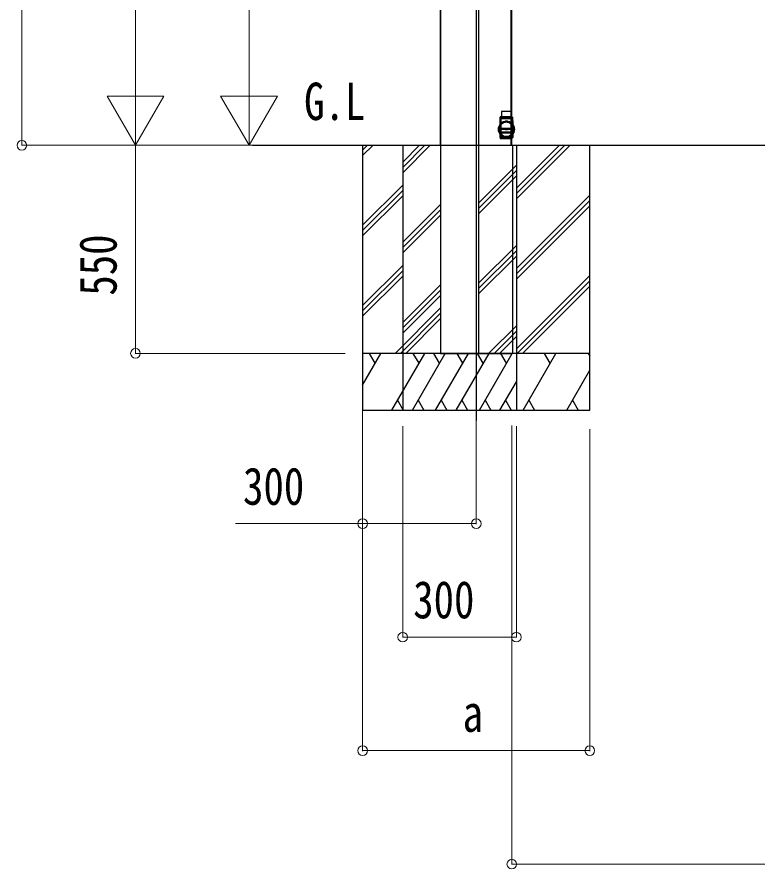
# Model space of a CAD drawing. Units: millimetres, scale not verified. Extents: x -12615 to 12615, y -8910 to 8910.
# Drawn here: x -3170 to -1213, y -6488 to -4236 of the extents above; entities that cross this region are included whole.
import ezdxf
from ezdxf.enums import TextEntityAlignment as Align

# ---------------------------------------------------------------- set-up
doc = ezdxf.new("R2010")
doc.units = ezdxf.units.MM
doc.header["$LTSCALE"] = 50
for name, color, linetype in [('0-2_USER1', 3, 'Continuous'), ('0-3_YKK_12', 2, 'Continuous'), ('0-5_YKK_A1', 4, 'Continuous')]:
    doc.layers.add(name, color=color, linetype=linetype)
doc.layers.add('0-6_YKK_D', color=6, linetype='Continuous', lineweight=18)
doc.styles.add('ＭＳ ゴシック', font='')
doc.styles.get('ＭＳ ゴシック').set_extended_font_data('MS Gothic')

msp = doc.modelspace()

# ---------------------------------------------------------------- linework, layer by layer
at = {"layer": '0-3_YKK_12'}
msp.add_line((-1957.41, -1849.5), (-1957.41, -5302.48), dxfattribs=at)
at = {"layer": '0-5_YKK_A1'}
for p, q in [((-2051.41, -4575), (-2051.41, -1856.83)), ((-1864.71, -4575), (-1864.71, -2058.4)), ((-1863.41, -4575), (-1863.41, -2376.45)), ((-1893.21, -4500), (-1894.21, -4500)), ((-1894.21, -4500), (-1894.21, -4557)), ((-1894.21, -4500), (-1893.21, -4500)), ((-1864.81, -4500), (-1894.21, -4500)), ((-1892.93, -4500.8), (-1893.08, -4518.09)), ((-1892.93, -4500.8), (-1892.93, -4500.5)), ((-1892.93, -4500.5), (-1892.93, -4500.8)), ((-1892.93, -4500.5), (-1862.19, -4500.5)), ((-1892.31, -4517.31), (-1892.31, -4500.5)), ((-1892.31, -4500.5), (-1862.81, -4500.5)), ((-1892.31, -4500.5), (-1892.31, -4531)), ((-1890.31, -4486), (-1890.31, -4505)), ((-1865.31, -4485.5), (-1889.81, -4485.5)), ((-1873.31, -4500), (-1873.01, -4500)), ((-1873.01, -4500), (-1872.71, -4500)), ((-1872.51, -4500), (-1872.01, -4500)), ((-1872.01, -4500), (-1871.71, -4500)), ((-1865.81, -4500), (-1865.51, -4500)), ((-1865.51, -4500), (-1865.21, -4500)), ((-1865.21, -4500), (-1865.51, -4500)), ((-1864.81, -4500), (-1865.21, -4500)), ((-1864.81, -4486), (-1864.81, -4505)), ((-1864.51, -4500), (-1864.81, -4500)), ((-1864.81, -4500), (-1864.51, -4500)), ((-1862.81, -4517.31), (-1862.81, -4500.5)), ((-1862.81, -4500.5), (-1862.81, -4531)), ((-1862.19, -4500.8), (-1862.19, -4500.5)), ((-1862.19, -4500.5), (-1862.19, -4500.8)), ((-1862.03, -4518.09), (-1862.19, -4500.8)), ((-1894.09, -4519.21), (-1894.09, -4519.24)), ((-1890.81, -4505.5), (-1892.31, -4505.5)), ((-1892.31, -4505.5), (-1892.31, -4540.16)), ((-1892.31, -4505.5), (-1892.31, -4517.31)), ((-1892.31, -4530.5), (-1892.31, -4505.5)), ((-1892.31, -4520.23), (-1892.31, -4505.5)), ((-1892.31, -4545.27), (-1892.31, -4520.23)), ((-1892.21, -4504.5), (-1891.79, -4504.5)), ((-1891.79, -4504.5), (-1887.15, -4504.5)), ((-1890.91, -4504.5), (-1891.21, -4504.5)), ((-1887.62, -4504.5), (-1887.83, -4504.5)), ((-1886.91, -4504.5), (-1887.15, -4504.5)), ((-1887.15, -4504.5), (-1886.91, -4504.5)), ((-1886.58, -4504.5), (-1886.79, -4504.5)), ((-1884.66, -4504.5), (-1884.48, -4504.5)), ((-1884.48, -4504.5), (-1883.93, -4504.5)), ((-1883.93, -4504.5), (-1883.75, -4504.5)), ((-1881.62, -4504.5), (-1881.83, -4504.5)), ((-1880.58, -4504.5), (-1880.79, -4504.5)), ((-1880.06, -4511.54), (-1880.06, -4513.56)), ((-1876.31, -4504.5), (-1877.2, -4504.5)), ((-1876.31, -4504.5), (-1877.2, -4504.5)), ((-1873.61, -4504.5), (-1876.91, -4504.5)), ((-1875.06, -4513.56), (-1875.06, -4511.55)), ((-1874.2, -4504.5), (-1874.35, -4504.5)), ((-1873.61, -4504.5), (-1873.31, -4504.5)), ((-1864.71, -4504.5), (-1864.41, -4504.5)), ((-1864.41, -4504.5), (-1864.71, -4504.5)), ((-1864.71, -4504.5), (-1864.41, -4504.5)), ((-1864.41, -4504.5), (-1864.71, -4504.5)), ((-1864.41, -4504.5), (-1864.11, -4504.5)), ((-1862.81, -4505.5), (-1864.31, -4505.5)), ((-1863.21, -4504.5), (-1863.51, -4504.5)), ((-1863.51, -4504.5), (-1863.21, -4504.5)), ((-1862.81, -4505.5), (-1862.81, -4540.16)), ((-1862.81, -4520.23), (-1862.81, -4505.5)), ((-1862.81, -4505.5), (-1862.81, -4517.31)), ((-1862.81, -4520.23), (-1862.81, -4545.27)), ((-1860.91, -4532.75), (-1861.02, -4519.24)), ((-1898.91, -4532.75), (-1894.21, -4532.75)), ((-1894.21, -4532.75), (-1894.01, -4554.7)), ((-1894.09, -4546.26), (-1894.21, -4532.75)), ((-1894.21, -4532.75), (-1893.21, -4532.75)), ((-1894.09, -4546.29), (-1894.09, -4546.26)), ((-1894.01, -4554.7), (-1894.09, -4546.29)), ((-1862.81, -4530.5), (-1892.31, -4530.5)), ((-1892.31, -4530.5), (-1892.31, -4531)), ((-1892.31, -4531), (-1862.81, -4531)), ((-1862.81, -4533.5), (-1892.31, -4533.5)), ((-1892.31, -4555), (-1892.31, -4533.5)), ((-1892.31, -4552.06), (-1892.31, -4540.16)), ((-1890.31, -4542.3), (-1892.31, -4542.3)), ((-1892.31, -4542.3), (-1892.31, -4555)), ((-1892.31, -4545.27), (-1892.31, -4552.06)), ((-1892.31, -4554.65), (-1892.31, -4548.19)), ((-1892.31, -4555), (-1892.31, -4548.19)), ((-1892.3, -4540.25), (-1890.31, -4540.25)), ((-1890.31, -4539.93), (-1890.31, -4539.43)), ((-1890.31, -4542.39), (-1890.31, -4542.3)), ((-1890.31, -4542.3), (-1890.31, -4555)), ((-1890.31, -4542.39), (-1864.81, -4542.39)), ((-1890.31, -4555), (-1890.31, -4542.39)), ((-1880.06, -4531), (-1880.06, -4533.5)), ((-1880.06, -4531), (-1875.06, -4531)), ((-1880.04, -4533.5), (-1875.07, -4533.5)), ((-1875.06, -4533.5), (-1875.06, -4531)), ((-1864.81, -4539.43), (-1864.81, -4539.93)), ((-1864.81, -4540.74), (-1864.81, -4540.25)), ((-1864.81, -4542.3), (-1864.81, -4555)), ((-1862.81, -4542.3), (-1864.81, -4542.3)), ((-1864.81, -4542.39), (-1864.81, -4542.3)), ((-1864.81, -4555), (-1864.81, -4542.39)), ((-1862.81, -4533.5), (-1862.81, -4555)), ((-1862.81, -4542.3), (-1862.81, -4555)), ((-1862.81, -4548.19), (-1862.81, -4555)), ((-1861.91, -4532.75), (-1862.1, -4554.7)), ((-1862.1, -4554.7), (-1862.03, -4547.41)), ((-1861.91, -4532.75), (-1860.91, -4532.75)), ((-1861.1, -4554.7), (-1860.91, -4532.75)), ((-1861.02, -4546.29), (-1861.1, -4554.7)), ((-1861.02, -4546.26), (-1860.91, -4532.75)), ((-1861.02, -4546.29), (-1861.02, -4546.26)), ((-1860.91, -4532.75), (-1856.21, -4532.75)), ((-1894.21, -4557), (-1893.21, -4557)), ((-1893.21, -4557), (-1894.21, -4557)), ((-1894.21, -4557), (-1864.81, -4557)), ((-1893.21, -4557), (-1873.31, -4557)), ((-1893.01, -4555), (-1893.01, -4554.7)), ((-1893.01, -4554.7), (-1893.01, -4555)), ((-1862.81, -4555), (-1892.31, -4555)), ((-1890.31, -4555), (-1892.31, -4555)), ((-1890.31, -4551.84), (-1880.69, -4551.84)), ((-1890.31, -4555), (-1864.81, -4555)), ((-1873.31, -4557), (-1873.01, -4557)), ((-1873.01, -4557), (-1873.31, -4557)), ((-1873.01, -4557), (-1872.71, -4557)), ((-1872.71, -4557), (-1873.01, -4557)), ((-1872.71, -4557), (-1872.51, -4557)), ((-1872.51, -4557), (-1872.01, -4557)), ((-1872.01, -4557), (-1872.51, -4557)), ((-1872.01, -4557), (-1871.71, -4557)), ((-1871.71, -4557), (-1872.01, -4557)), ((-1871.71, -4557), (-1865.81, -4557)), ((-1865.81, -4557), (-1865.51, -4557)), ((-1865.51, -4557), (-1865.81, -4557)), ((-1865.21, -4557), (-1865.51, -4557)), ((-1865.51, -4557), (-1865.21, -4557)), ((-1864.81, -4557), (-1865.21, -4557)), ((-1864.81, -4552.66), (-1864.81, -4551.84)), ((-1862.81, -4555), (-1864.81, -4555)), ((-1862.1, -4555), (-1862.1, -4554.7)), ((-1862.1, -4554.7), (-1862.1, -4555)), ((-1862.1, -4555), (-1861.4, -4555)), ((-2548.58, -4575), (111.34, -4575)), ((-2257.41, -4575), (-2257.41, -5275)), ((-2257.41, -4602.38), (-2230.02, -4575)), ((-2257.41, -4588.24), (-2244.17, -4575)), ((-2151.41, -4575), (-2151.41, -5275)), ((-2151.41, -4619.18), (-2107.23, -4575)), ((-2151.41, -4633.32), (-2093.08, -4575)), ((-2151.41, -4647.46), (-2078.94, -4575)), ((-2051.41, -4575), (-2051.41, -5125)), ((-1861.79, -4575), (-1861.79, -5125)), ((-1851.41, -4716.88), (-1709.52, -4575)), ((-1851.41, -4702.74), (-1723.67, -4575)), ((-1851.41, -4688.6), (-1737.81, -4575)), ((-1851.41, -4575), (-1851.41, -5275)), ((-1657.41, -5275), (-1657.41, -4575)), ((-1951.41, -4727.54), (-1851.41, -4627.55)), ((-1951.41, -4741.69), (-1851.41, -4641.69)), ((-1951.41, -4755.83), (-1851.41, -4655.83)), ((-2257.41, -4786.23), (-2151.41, -4680.23)), ((-2257.41, -4800.37), (-2151.41, -4694.37)), ((-2257.41, -4814.51), (-2151.41, -4708.51)), ((-1851.41, -4900.73), (-1657.41, -4706.73)), ((-1851.41, -4914.87), (-1657.41, -4720.87)), ((-2151.41, -4831.31), (-2051.41, -4731.31)), ((-2151.41, -4845.45), (-2051.41, -4745.45)), ((-1851.41, -4929.01), (-1657.41, -4735.01)), ((-2151.41, -4859.59), (-2051.41, -4759.59)), ((-1951.41, -4939.68), (-1851.41, -4839.68)), ((-1951.41, -4953.82), (-1851.41, -4853.82)), ((-1951.41, -4967.96), (-1851.41, -4867.96)), ((-2257.41, -4998.36), (-2151.41, -4892.36)), ((-2257.41, -5012.5), (-2151.41, -4906.5)), ((-2257.41, -5026.64), (-2151.41, -4920.64)), ((-1851.41, -5112.86), (-1657.41, -4918.86)), ((-2151.41, -5043.44), (-2051.41, -4943.44)), ((-1849.41, -5125), (-1657.41, -4933)), ((-1835.26, -5125), (-1657.41, -4947.14)), ((-2151.41, -5057.58), (-2051.41, -4957.58)), ((-2151.41, -5071.73), (-2051.41, -4971.73)), ((-2171.92, -5125), (-2051.41, -5004.49)), ((-2157.77, -5125), (-2051.41, -5018.63)), ((-2143.63, -5125), (-2051.41, -5032.78)), ((-1924.6, -5125), (-1851.41, -5051.81)), ((-1910.46, -5125), (-1851.41, -5065.95)), ((-1896.31, -5125), (-1851.41, -5080.09)), ((-1657.41, -5125), (-2257.41, -5125)), ((-2257.41, -5208.83), (-2209.01, -5125)), ((-2224.01, -5150.98), (-2239.01, -5125)), ((-2180.14, -5275), (-2093.54, -5125)), ((-1851.41, -5125), (-2151.41, -5125)), ((-2125.72, -5275), (-2039.12, -5125)), ((-2108.54, -5150.98), (-2123.54, -5125)), ((-2054.12, -5150.98), (-2069.12, -5125)), ((-2064.67, -5275), (-1978.07, -5125)), ((-2051.41, -5125), (-1864.71, -5125)), ((-1951.41, -5125), (-2051.41, -5125)), ((-2010.25, -5275), (-1923.65, -5125)), ((-1993.07, -5150.98), (-2008.07, -5125)), ((-1938.65, -5150.98), (-1953.65, -5125)), ((-1949.2, -5275), (-1862.6, -5125)), ((-1877.6, -5150.98), (-1892.6, -5125)), ((-1863.55, -5125), (-1863.55, -5125)), ((-1833.73, -5275), (-1747.13, -5125)), ((-1762.13, -5150.98), (-1777.13, -5125)), ((-1661.66, -5125), (-1657.41, -5132.36)), ((-1718.26, -5275), (-1657.41, -5169.6)), ((-1894.78, -5275), (-1851.41, -5199.87)), ((-2165.14, -5249.02), (-2150.14, -5275)), ((-2110.72, -5249.02), (-2095.72, -5275)), ((-2049.67, -5249.02), (-2034.67, -5275)), ((-1995.25, -5249.02), (-1980.25, -5275)), ((-1934.2, -5249.02), (-1919.2, -5275)), ((-1879.78, -5249.02), (-1864.78, -5275)), ((-1818.73, -5249.02), (-1803.73, -5275)), ((-1703.26, -5249.02), (-1688.26, -5275)), ((-2257.41, -5275), (-1657.41, -5275)), ((-2151.41, -5275), (-1851.41, -5275))]:
    msp.add_line(p, q, dxfattribs=at)
for points in [[(-2051.41, -1852), (-2051.41, -4575), (-2051.41, -5125)], [(-1951.41, -1852), (-1951.41, -4575), (-1951.41, -5125)], [(-1894.09, -4519.21), (-1893.93, -4500.8), (-1894.21, -4532.75), (-1894.09, -4519.24)], [(-1892.93, -4500.5), (-1893.63, -4500.5), (-1892.93, -4500.5)], [(-1865.51, -4500), (-1865.81, -4500), (-1871.71, -4500), (-1872.01, -4500), (-1872.51, -4500), (-1872.71, -4500), (-1873.01, -4500), (-1873.31, -4500), (-1893.21, -4500)], [(-1893.21, -4532.75), (-1892.93, -4500.8), (-1862.19, -4500.8), (-1861.91, -4532.75)], [(-1864.51, -4500), (-1864.81, -4500), (-1864.51, -4500)], [(-1862.19, -4500.5), (-1861.49, -4500.5), (-1862.19, -4500.5)], [(-1860.91, -4532.75), (-1861.19, -4500.8), (-1861.02, -4519.21), (-1861.02, -4519.24)], [(-1876.31, -4504.5), (-1874.35, -4504.5), (-1874.2, -4504.5), (-1864.71, -4504.5), (-1864.41, -4504.5), (-1864.71, -4504.5), (-1883.75, -4504.5), (-1883.93, -4504.5), (-1884.48, -4504.5), (-1884.66, -4504.5), (-1891.71, -4504.5), (-1892.21, -4504.5)], [(-1891.79, -4504.5), (-1892.21, -4504.5), (-1891.71, -4504.5)], [(-1891.21, -4504.5), (-1890.96, -4504.5), (-1886.32, -4504.5), (-1885.91, -4504.5), (-1886.32, -4504.5)], [(-1890.96, -4504.5), (-1891.21, -4504.5), (-1890.91, -4504.5), (-1887.83, -4504.5), (-1887.62, -4504.5), (-1886.79, -4504.5), (-1886.58, -4504.5), (-1881.83, -4504.5), (-1881.62, -4504.5), (-1880.79, -4504.5), (-1880.58, -4504.5), (-1864.71, -4504.5)], [(-1873.01, -4504.5), (-1873.31, -4504.5), (-1873.61, -4504.5)], [(-1873.31, -4504.5), (-1873.01, -4504.5), (-1864.71, -4504.5), (-1864.41, -4504.5), (-1864.71, -4504.5)], [(-1863.51, -4504.5), (-1864.11, -4504.5), (-1864.41, -4504.5)], [(-1862.81, -4531), (-1862.81, -4530.5), (-1862.81, -4505.5)], [(-1893.01, -4554.7), (-1893.21, -4532.75), (-1861.91, -4532.75)], [(-1893.08, -4547.41), (-1893.01, -4554.7), (-1862.1, -4554.7)], [(-1862.81, -4554.65), (-1892.31, -4554.65), (-1892.31, -4542.3)], [(-1890.31, -4540.74), (-1891.81, -4540.74), (-1891.81, -4552.66)], [(-1890.31, -4552.66), (-1891.81, -4552.66), (-1891.81, -4545.84)], [(-1890.31, -4539.43), (-1864.81, -4539.43), (-1864.81, -4540.25), (-1862.81, -4540.25)], [(-1890.31, -4539.43), (-1890.31, -4540.25), (-1890.31, -4540.74), (-1890.31, -4552.66)], [(-1864.81, -4551.84), (-1864.81, -4539.93), (-1890.31, -4539.93)], [(-1890.31, -4552.66), (-1890.31, -4551.84), (-1890.31, -4539.93)], [(-1863.31, -4552.66), (-1863.31, -4540.74), (-1864.81, -4540.74), (-1864.81, -4552.66)], [(-1863.31, -4545.84), (-1863.31, -4552.66), (-1864.81, -4552.66)], [(-1862.81, -4540.16), (-1862.81, -4552.06), (-1862.81, -4545.27)], [(-1862.81, -4548.19), (-1862.81, -4554.65), (-1862.81, -4542.3)], [(-1893.01, -4555), (-1893.71, -4555), (-1893.01, -4555)], [(-1861.4, -4555), (-1862.1, -4555), (-1893.01, -4555)], [(-1880.69, -4551.84), (-1874.42, -4551.84), (-1864.81, -4551.84)], [(-1864.51, -4557), (-1864.81, -4557), (-1864.51, -4557)], [(-1864.51, -4557), (-1864.81, -4557), (-1864.51, -4557)]]:
    msp.add_lwpolyline(points, dxfattribs=at)
for points in [[(-1875.06, -4511.55), (-1875.2, -4511.53), (-1875.6, -4511.49), (-1876.22, -4511.44), (-1877, -4511.41), (-1877.84, -4511.4), (-1878.64, -4511.43), (-1879.32, -4511.47), (-1879.81, -4511.52), (-1880.04, -4511.55), (-1879.99, -4511.54), (-1879.68, -4511.51), (-1879.12, -4511.46), (-1878.38, -4511.42), (-1877.56, -4511.4), (-1876.73, -4511.42), (-1876, -4511.46), (-1875.44, -4511.5), (-1875.12, -4511.54)], [(-1875.06, -4513.56), (-1875.2, -4513.54), (-1875.6, -4513.5), (-1876.22, -4513.45), (-1877, -4513.41), (-1877.84, -4513.4), (-1878.64, -4513.43), (-1879.32, -4513.48), (-1879.81, -4513.53), (-1880.04, -4513.56), (-1879.99, -4513.55), (-1879.68, -4513.52), (-1879.12, -4513.46), (-1878.39, -4513.42), (-1877.56, -4513.4), (-1876.74, -4513.42), (-1876.01, -4513.46), (-1875.45, -4513.52), (-1875.12, -4513.55)]]:
    msp.add_lwpolyline(points, close=True, dxfattribs=at)
for radius in [21.01, 20.71, 19.35]:
    msp.add_circle((-1877.56, -4532.75), radius, dxfattribs=at)
for centre, radius, start, end in [((-1893.63, -4500.8), 0.3, 90, 179.5), ((-1893.63, -4500.8), 0.3, 90, 179.5), ((-1889.81, -4486), 0.5, 90, 180), ((-1889.81, -4486), 0.5, 90, 180), ((-1889.81, -4486), 0.5, 90, 180), ((-1889.81, -4486), 0.5, 90, 180), ((-1865.31, -4486), 0.5, 0, 90), ((-1865.31, -4486), 0.5, 0, 90), ((-1865.31, -4486), 0.5, 0, 90), ((-1865.31, -4486), 0.5, 0, 90), ((-1861.49, -4500.8), 0.3, 0.5, 90), ((-1861.49, -4500.8), 0.3, 0.5, 90), ((-1877.56, -4532.75), 21.35, 140.74511, 179.99127), ((-1877.56, -4532.75), 19.35, 139.66507, 220.33493), ((-1906.38, -4507.12), 17.24, 315.49151, 320.50828), ((-1877.56, -4532.75), 21.35, 43.36205, 136.63795), ((-1877.56, -4532.75), 21.35, 46.30126, 133.69874), ((-1877.56, -4532.75), 21.35, 46.30126, 133.69874), ((-1877.56, -4532.75), 19.35, 40.33493, 139.66507), ((-1890.81, -4505), 0.5, 270, 0), ((-1890.81, -4505), 0.5, 270, 0), ((-1890.81, -4505), 0.5, 270, 0), ((-1890.81, -4505), 0.5, 270, 0), ((-1864.31, -4505), 0.5, 180, 270), ((-1864.31, -4505), 0.5, 180, 270), ((-1864.31, -4505), 0.5, 180, 270), ((-1864.31, -4505), 0.5, 180, 270), ((-1877.56, -4532.75), 19.35, 319.66507, 40.33493), ((-1882.77, -4537.77), 28.59, 40.48787, 43.51234), ((-1877.56, -4532.75), 21.35, 0.00873, 39.25489), ((-1877.56, -4532.75), 21.35, 180.00873, 219.25489), ((-1872.34, -4527.73), 28.59, 220.48787, 223.51234), ((-1877.56, -4532.75), 21.35, 223.36205, 316.63795), ((-1877.56, -4532.75), 19.35, 220.33493, 222.57146), ((-1877.56, -4532.75), 21.35, 226.30126, 313.69874), ((-1877.56, -4532.75), 21.35, 226.30126, 313.69874), ((-1877.56, -4532.75), 19.35, 222.57146, 260.67495), ((-1877.56, -4532.75), 19.35, 279.32505, 317.42854), ((-1877.56, -4532.75), 19.35, 317.42854, 319.66507), ((-1848.73, -4558.38), 17.24, 135.49151, 140.50828), ((-1877.56, -4532.75), 21.35, 320.74511, 359.99127), ((-1893.71, -4554.7), 0.3, 180.5, 270), ((-1893.71, -4554.7), 0.3, 180.5, 270), ((-1877.56, -4532.75), 19.35, 260.67495, 279.32505), ((-1861.4, -4554.7), 0.3, 270, 359.5), ((-1861.4, -4554.7), 0.3, 270, 359.5)]:
    msp.add_arc(centre, radius, start, end, dxfattribs=at)
for centre, major_axis, ratio, start_param, end_param in [((-1892.93, -4500.8), (1, 0), 0.002618, 1.5708565, 3.1415767), ((-1892.93, -4500.8), (1, 0), 0.002618, 1.5708565, 3.1415767), ((-1862.19, -4500.8), (1, 0), 0.002618, 0.000016, 1.5707362), ((-1862.19, -4500.8), (1, 0), 0.002618, 0.000016, 1.5707362), ((-1891.81, -4540.16), (0, 0.508), 0.984808, 1.5707963, 1.7453293), ((-1891.81, -4540.25), (-0.383, 0.383), 0.8391, 0.8726646, 2.268928), ((-1863.31, -4540.25), (0.383, 0.383), 0.8391, 4.0142573, 5.4105207), ((-1863.31, -4540.16), (0, -0.508), 0.984808, 1.3962634, 1.5707963), ((-1893.01, -4554.7), (1, 0), 0.002618, 3.1416086, 4.7123288), ((-1893.01, -4554.7), (1, 0), 0.002618, 3.1416086, 4.7123288), ((-1891.81, -4552.06), (0, 0.596), 0.8391, 1.5707963, 3.1415927), ((-1863.31, -4552.06), (0, 0.596), 0.8391, 3.1415927, 4.712389), ((-1862.1, -4554.7), (1, 0), 0.002618, 4.7124491, 6.2831693), ((-1862.1, -4554.7), (1, 0), 0.002618, 4.7124491, 6.2831693)]:
    msp.add_ellipse(centre, major_axis=major_axis, ratio=ratio, start_param=start_param, end_param=end_param, dxfattribs=at)
at = {"layer": '0-6_YKK_D', "color": 1}
for p, q in [((-2857.41, -2002), (-2857.41, -4425)), ((-2557.41, -2225), (-2557.41, -4425)), ((-2857.41, -4575), (-2857.41, -4315.19)), ((-2557.41, -4575), (-2557.41, -4315.19)), ((-2857.41, -4575), (-2932.41, -4445.1)), ((-2782.41, -4445.1), (-2932.41, -4445.1)), ((-2857.41, -4575), (-2782.41, -4445.1)), ((-2557.41, -4575), (-2632.41, -4445.1)), ((-2482.41, -4445.1), (-2632.41, -4445.1)), ((-2557.41, -4575), (-2482.41, -4445.1)), ((-2857.08, -4575), (-2856.41, -4575)), ((-2580.36, -4575), (-2556.41, -4575))]:
    msp.add_line(p, q, dxfattribs=at)
at = {"layer": '0-6_YKK_D'}
for p, q in [((-3157.41, -3517.4), (-3157.41, -4575)), ((-2549.58, -4575), (-3158.41, -4575)), ((-2857.41, -4575), (-2857.41, -5125)), ((-2857.08, -4575), (-2856.41, -4575)), ((-2303.41, -5125), (-2858.41, -5125)), ((-2257.41, -5276), (-2257.41, -5576)), ((-1957.41, -5303.48), (-1957.41, -5576)), ((-2257.41, -5325), (-2257.41, -6176)), ((-2151.41, -5317.23), (-2151.41, -5876)), ((-1863.41, -5315.65), (-1863.41, -6476)), ((-1851.41, -5317.61), (-1851.41, -5876)), ((-1657.41, -5325), (-1657.41, -6176)), ((-2151.41, -5875), (-1851.41, -5875)), ((-2257.41, -6175), (-1657.41, -6175)), ((-1863.41, -6475), (-351.4, -6475))]:
    msp.add_line(p, q, dxfattribs=at)
msp.add_lwpolyline([(-1957.41, -5575), (-2257.41, -5575), (-2593.21, -5575)], dxfattribs=at)
for centre in [(-3157.41, -4575), (-2857.41, -5125), (-2257.41, -5575), (-1957.41, -5575), (-2151.41, -5875), (-1851.41, -5875), (-2257.41, -6175), (-1657.41, -6175), (-1863.41, -6475)]:
    msp.add_circle(centre, 12.75, dxfattribs=at)

# ---------------------------------------------------------------- texts
at = {"layer": '0-2_USER1', "style": 'ＭＳ ゴシック', "width": 0.8}
msp.add_text('G.L', height=98.97, dxfattribs=at).set_placement((-2412, -4538), align=Align.BOTTOM_LEFT)
at = {"layer": '0-6_YKK_D', "style": 'ＭＳ ゴシック', "width": 0.8}
msp.add_text('550', height=98.97, rotation=90, dxfattribs=at).set_placement((-2877.41, -4972.4), align=Align.BOTTOM_LEFT)
for s, p in [('300', (-2573.21, -5555)), ('300', (-2123.81, -5855)), ('a', (-1993.41, -6155))]:
    msp.add_text(s, height=98.97, dxfattribs=at).set_placement(p, align=Align.BOTTOM_LEFT)

doc.saveas('drawing.dxf')
